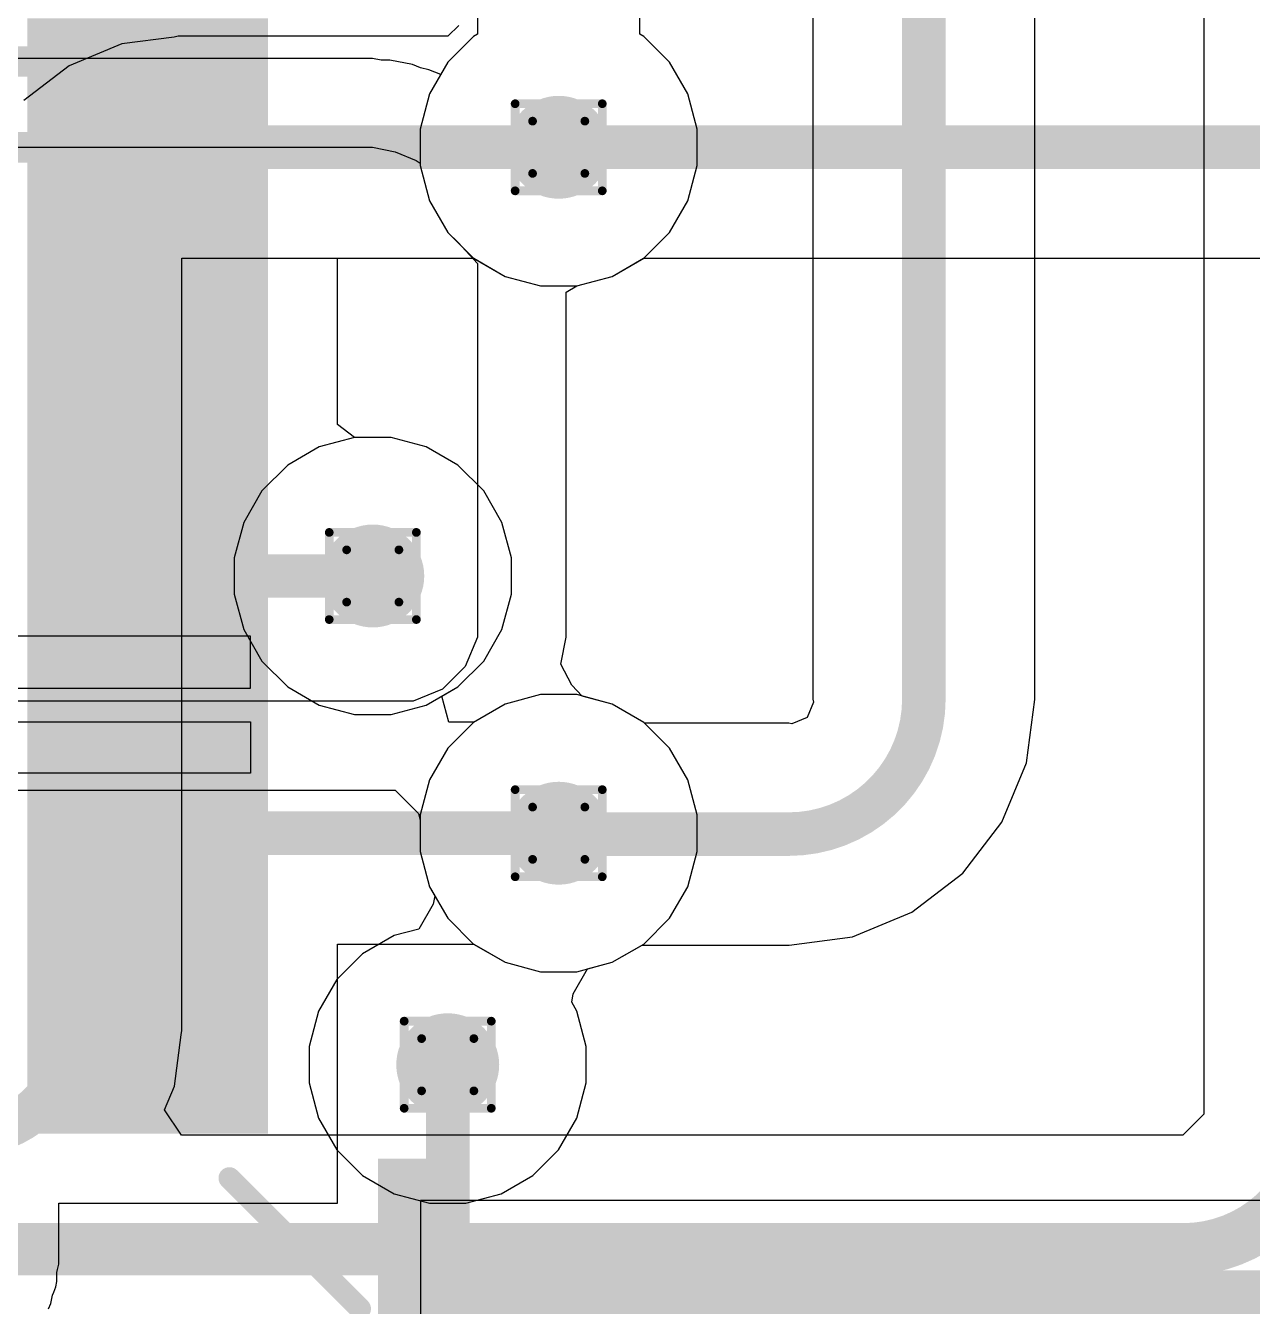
# Model space of a CAD drawing. Header units: inches. Extents: x -5 to 230, y -4 to 159.
# Drawn here: x 22.05 to 29.21, y 28.49 to 35.96 of the extents above; entities that cross this region are included whole.
import ezdxf

# ---------------------------------------------------------------- set-up
doc = ezdxf.new("R2010")
doc.units = ezdxf.units.IN
for name, color, linetype in [('Bottom Layer', 5, 'Continuous'), ('Drill Drawing', 1, 'Continuous'), ('Layer 1', 16, 'Continuous'), ('Layer 2', 76, 'Continuous'), ('Top Layer', 1, 'Continuous'), ('Top Overlay', 2, 'Continuous'), ('Top Paste', 8, 'Continuous'), ('Top Solder', 216, 'Continuous'), ('Via Holes', 16, 'Continuous')]:
    doc.layers.add(name, color=color, linetype=linetype)

# ---------------------------------------------------------------- blocks, each defined once
blk = doc.blocks.new('LQFP_100_71')
at = {"layer": 'Top Layer'}
for points in [[(-8.35, 0.15), (-7.15, 0.15), (-7.15, -0.15), (-8.35, -0.15)], [(-8.35, -0.35), (-7.15, -0.35), (-7.15, -0.65), (-8.35, -0.65)], [(-8.35, -0.85), (-7.15, -0.85), (-7.15, -1.15), (-8.35, -1.15)], [(-8.35, -1.35), (-7.15, -1.35), (-7.15, -1.65), (-8.35, -1.65)], [(-8.35, -1.85), (-7.15, -1.85), (-7.15, -2.15), (-8.35, -2.15)], [(-8.35, -2.35), (-7.15, -2.35), (-7.15, -2.65), (-8.35, -2.65)], [(-8.35, -2.85), (-7.15, -2.85), (-7.15, -3.15), (-8.35, -3.15)], [(-8.35, -3.35), (-7.15, -3.35), (-7.15, -3.65), (-8.35, -3.65)], [(-8.35, -3.85), (-7.15, -3.85), (-7.15, -4.15), (-8.35, -4.15)], [(-8.35, -4.35), (-7.15, -4.35), (-7.15, -4.65), (-8.35, -4.65)], [(-8.35, -4.85), (-7.15, -4.85), (-7.15, -5.15), (-8.35, -5.15)], [(-8.35, -5.35), (-7.15, -5.35), (-7.15, -5.65), (-8.35, -5.65)], [(-8.35, -5.85), (-7.15, -5.85), (-7.15, -6.15), (-8.35, -6.15)], [(-5.85, -7.15), (-5.85, -8.35), (-6.15, -8.35), (-6.15, -7.15)], [(-5.35, -7.15), (-5.35, -8.35), (-5.65, -8.35), (-5.65, -7.15)], [(-4.85, -7.15), (-4.85, -8.35), (-5.15, -8.35), (-5.15, -7.15)], [(-4.35, -7.15), (-4.35, -8.35), (-4.65, -8.35), (-4.65, -7.15)], [(-3.85, -7.15), (-3.85, -8.35), (-4.15, -8.35), (-4.15, -7.15)], [(-3.35, -7.15), (-3.35, -8.35), (-3.65, -8.35), (-3.65, -7.15)], [(-2.85, -7.15), (-2.85, -8.35), (-3.15, -8.35), (-3.15, -7.15)], [(-2.35, -7.15), (-2.35, -8.35), (-2.65, -8.35), (-2.65, -7.15)], [(-1.85, -7.15), (-1.85, -8.35), (-2.15, -8.35), (-2.15, -7.15)], [(-1.35, -7.15), (-1.35, -8.35), (-1.65, -8.35), (-1.65, -7.15)]]:
    blk.add_hatch(color=1, dxfattribs=at).paths.add_polyline_path(points)
at = {"layer": 'Top Paste'}
for points in [[(-8.35, 0.15), (-7.15, 0.15), (-7.15, -0.15), (-8.35, -0.15)], [(-8.35, -0.35), (-7.15, -0.35), (-7.15, -0.65), (-8.35, -0.65)], [(-8.35, -0.85), (-7.15, -0.85), (-7.15, -1.15), (-8.35, -1.15)], [(-8.35, -1.35), (-7.15, -1.35), (-7.15, -1.65), (-8.35, -1.65)], [(-8.35, -1.85), (-7.15, -1.85), (-7.15, -2.15), (-8.35, -2.15)], [(-8.35, -2.35), (-7.15, -2.35), (-7.15, -2.65), (-8.35, -2.65)], [(-8.35, -2.85), (-7.15, -2.85), (-7.15, -3.15), (-8.35, -3.15)], [(-8.35, -3.35), (-7.15, -3.35), (-7.15, -3.65), (-8.35, -3.65)], [(-8.35, -3.85), (-7.15, -3.85), (-7.15, -4.15), (-8.35, -4.15)], [(-8.35, -4.35), (-7.15, -4.35), (-7.15, -4.65), (-8.35, -4.65)], [(-8.35, -4.85), (-7.15, -4.85), (-7.15, -5.15), (-8.35, -5.15)], [(-8.35, -5.35), (-7.15, -5.35), (-7.15, -5.65), (-8.35, -5.65)], [(-8.35, -5.85), (-7.15, -5.85), (-7.15, -6.15), (-8.35, -6.15)], [(-5.85, -7.15), (-5.85, -8.35), (-6.15, -8.35), (-6.15, -7.15)], [(-5.35, -7.15), (-5.35, -8.35), (-5.65, -8.35), (-5.65, -7.15)], [(-4.85, -7.15), (-4.85, -8.35), (-5.15, -8.35), (-5.15, -7.15)], [(-4.35, -7.15), (-4.35, -8.35), (-4.65, -8.35), (-4.65, -7.15)], [(-3.85, -7.15), (-3.85, -8.35), (-4.15, -8.35), (-4.15, -7.15)], [(-3.35, -7.15), (-3.35, -8.35), (-3.65, -8.35), (-3.65, -7.15)], [(-2.85, -7.15), (-2.85, -8.35), (-3.15, -8.35), (-3.15, -7.15)], [(-2.35, -7.15), (-2.35, -8.35), (-2.65, -8.35), (-2.65, -7.15)], [(-1.85, -7.15), (-1.85, -8.35), (-2.15, -8.35), (-2.15, -7.15)], [(-1.35, -7.15), (-1.35, -8.35), (-1.65, -8.35), (-1.65, -7.15)]]:
    blk.add_hatch(color=8, dxfattribs=at).paths.add_polyline_path(points)
at = {"layer": 'Top Solder'}
for points in [[(-8.4516, 0.2516), (-7.0484, 0.2516), (-7.0484, -0.2516), (-8.4516, -0.2516)], [(-8.4516, -0.2484), (-7.0484, -0.2484), (-7.0484, -0.7516), (-8.4516, -0.7516)], [(-8.4516, -0.7484), (-7.0484, -0.7484), (-7.0484, -1.2516), (-8.4516, -1.2516)], [(-8.4516, -1.2484), (-7.0484, -1.2484), (-7.0484, -1.7516), (-8.4516, -1.7516)], [(-8.4516, -1.7484), (-7.0484, -1.7484), (-7.0484, -2.2516), (-8.4516, -2.2516)], [(-8.4516, -2.2484), (-7.0484, -2.2484), (-7.0484, -2.7516), (-8.4516, -2.7516)], [(-8.4516, -2.7484), (-7.0484, -2.7484), (-7.0484, -3.2516), (-8.4516, -3.2516)], [(-8.4516, -3.2484), (-7.0484, -3.2484), (-7.0484, -3.7516), (-8.4516, -3.7516)], [(-8.4516, -3.7484), (-7.0484, -3.7484), (-7.0484, -4.2516), (-8.4516, -4.2516)], [(-8.4516, -4.2484), (-7.0484, -4.2484), (-7.0484, -4.7516), (-8.4516, -4.7516)], [(-8.4516, -4.7484), (-7.0484, -4.7484), (-7.0484, -5.2516), (-8.4516, -5.2516)], [(-8.4516, -5.2484), (-7.0484, -5.2484), (-7.0484, -5.7516), (-8.4516, -5.7516)], [(-8.4516, -5.7484), (-7.0484, -5.7484), (-7.0484, -6.2516), (-8.4516, -6.2516)], [(-5.7484, -7.0484), (-5.7484, -8.4516), (-6.2516, -8.4516), (-6.2516, -7.0484)], [(-5.2484, -7.0484), (-5.2484, -8.4516), (-5.7516, -8.4516), (-5.7516, -7.0484)], [(-4.7484, -7.0484), (-4.7484, -8.4516), (-5.2516, -8.4516), (-5.2516, -7.0484)], [(-4.2484, -7.0484), (-4.2484, -8.4516), (-4.7516, -8.4516), (-4.7516, -7.0484)], [(-3.7484, -7.0484), (-3.7484, -8.4516), (-4.2516, -8.4516), (-4.2516, -7.0484)], [(-3.2484, -7.0484), (-3.2484, -8.4516), (-3.7516, -8.4516), (-3.7516, -7.0484)], [(-2.7484, -7.0484), (-2.7484, -8.4516), (-3.2516, -8.4516), (-3.2516, -7.0484)], [(-2.2484, -7.0484), (-2.2484, -8.4516), (-2.7516, -8.4516), (-2.7516, -7.0484)], [(-1.7484, -7.0484), (-1.7484, -8.4516), (-2.2516, -8.4516), (-2.2516, -7.0484)], [(-1.2484, -7.0484), (-1.2484, -8.4516), (-1.7516, -8.4516), (-1.7516, -7.0484)]]:
    blk.add_hatch(color=216, dxfattribs=at).paths.add_polyline_path(points)
at = {"layer": 'Top Overlay'}
blk.add_lwpolyline([(-7.273, -6.511, 0.127, 0.127, 0), (-6.511, -7.273, 0.127, 0.127, 0)], format="xyseb", dxfattribs=at)
for points in [[(-7.3048, -6.511, 0.0635, 0.0635, 1), (-7.2413, -6.511, 0.0635, 0.0635, 1)], [(-6.5428, -7.273, 0.0635, 0.0635, 1), (-6.4793, -7.273, 0.0635, 0.0635, 1)]]:
    blk.add_lwpolyline(points, format="xyseb", close=True, dxfattribs=at)

msp = doc.modelspace()

# ---------------------------------------------------------------- hatches: boundary and pattern name
at = {"layer": 'Bottom Layer'}
h = msp.add_hatch(color=5, dxfattribs=at)
edge = h.paths.add_edge_path()
edge.add_arc((25.1632, 35.2472), 0.3, 0, 360)
h = msp.add_hatch(color=5, dxfattribs=at)
edge = h.paths.add_edge_path()
edge.add_arc((24.0792, 32.7472), 0.3, 0, 360)
h = msp.add_hatch(color=5, dxfattribs=at)
edge = h.paths.add_edge_path()
edge.add_arc((25.1632, 31.2472), 0.3, 0, 360)
h = msp.add_hatch(color=5, dxfattribs=at)
edge = h.paths.add_edge_path()
edge.add_arc((24.5161, 29.8972), 0.3, 0, 360)
at = {"layer": 'Layer 1'}
h = msp.add_hatch(color=16, dxfattribs=at)
edge = h.paths.add_edge_path()
edge.add_arc((25.1632, 35.2472), 0.3, 0, 360)
h = msp.add_hatch(color=16, dxfattribs=at)
edge = h.paths.add_edge_path()
edge.add_arc((24.0792, 32.7472), 0.3, 0, 360)
h = msp.add_hatch(color=16, dxfattribs=at)
edge = h.paths.add_edge_path()
edge.add_arc((25.1632, 31.2472), 0.3, 0, 360)
h = msp.add_hatch(color=16, dxfattribs=at)
edge = h.paths.add_edge_path()
edge.add_arc((24.5161, 29.8972), 0.3, 0, 360)
at = {"layer": 'Layer 2'}
h = msp.add_hatch(color=76, dxfattribs=at)
edge = h.paths.add_edge_path()
edge.add_arc((25.1632, 35.2472), 0.3, 0, 360)
h = msp.add_hatch(color=76, dxfattribs=at)
edge = h.paths.add_edge_path()
edge.add_arc((24.0792, 32.7472), 0.3, 0, 360)
h = msp.add_hatch(color=76, dxfattribs=at)
edge = h.paths.add_edge_path()
edge.add_arc((25.1632, 31.2472), 0.3, 0, 360)
h = msp.add_hatch(color=76, dxfattribs=at)
edge = h.paths.add_edge_path()
edge.add_arc((24.5161, 29.8972), 0.3, 0, 360)
at = {"layer": 'Top Layer'}
h = msp.add_hatch(color=1, dxfattribs=at)
edge = h.paths.add_edge_path()
edge.add_arc((25.1632, 35.2472), 0.3, 0, 360)
h = msp.add_hatch(color=1, dxfattribs=at)
edge = h.paths.add_edge_path()
edge.add_arc((24.0792, 32.7472), 0.3, 0, 360)
h = msp.add_hatch(color=1, dxfattribs=at)
edge = h.paths.add_edge_path()
edge.add_arc((25.1632, 31.2472), 0.3, 0, 360)
h = msp.add_hatch(color=1, dxfattribs=at)
edge = h.paths.add_edge_path()
edge.add_arc((24.5161, 29.8972), 0.3, 0, 360)
msp.add_hatch(color=1, dxfattribs=at).paths.add_polyline_path([(24.1094, 27.3972), (24.5388, 27.3972), (24.5388, 29.3497), (24.1094, 29.3497)])
at = {"layer": 'Via Holes'}
h = msp.add_hatch(color=7, dxfattribs=at)
edge = h.paths.add_edge_path()
edge.add_arc((25.1632, 35.2472), 0.15, 0, 360)
h = msp.add_hatch(color=7, dxfattribs=at)
edge = h.paths.add_edge_path()
edge.add_arc((24.0792, 32.7472), 0.15, 0, 360)
h = msp.add_hatch(color=7, dxfattribs=at)
edge = h.paths.add_edge_path()
edge.add_arc((25.1632, 31.2472), 0.15, 0, 360)
h = msp.add_hatch(color=7, dxfattribs=at)
edge = h.paths.add_edge_path()
edge.add_arc((24.5161, 29.8972), 0.15, 0, 360)

# ---------------------------------------------------------------- linework, layer by layer
at = {"layer": 'Bottom Layer'}
for p, q in [((26.6449, 54.9639), (26.6449, 32.0294)), ((27.9397, 32.0294), (27.9397, 45.7073)), ((28.9249, 38.4907), (28.9249, 29.6093)), ((25.6367, 35.9068), (25.6367, 36.1122)), ((24.5816, 35.9578), (24.5171, 35.8946)), ((22.615, 35.8498), (22.3086, 35.7228)), ((22.9205, 35.89), (22.615, 35.8498)), ((22.9439, 35.8946), (22.9205, 35.89)), ((24.5171, 35.8946), (22.9439, 35.8946)), ((25.6594, 35.8938), (25.6367, 35.9068)), ((25.8098, 35.7433), (25.6594, 35.8938)), ((22.3086, 35.7228), (22.0454, 35.5209)), ((25.9162, 35.5591), (25.8098, 35.7433)), ((25.9712, 35.3536), (25.9162, 35.5591)), ((25.9712, 35.1408), (25.9712, 35.3536)), ((25.9162, 34.9353), (25.9712, 35.1408)), ((25.8098, 34.7511), (25.9162, 34.9353)), ((25.6594, 34.6006), (25.8098, 34.7511)), ((22.9666, 30.0972), (22.9666, 34.5998)), ((22.9666, 34.5998), (24.6687, 34.5998)), ((24.6687, 34.5998), (24.8514, 34.4943)), ((25.4751, 34.4943), (25.6594, 34.6006)), ((24.8514, 34.4943), (25.0569, 34.4392)), ((25.0569, 34.4392), (25.2696, 34.4392)), ((25.2696, 34.4392), (25.4751, 34.4943)), ((23.9728, 33.5552), (23.7673, 33.5001)), ((24.1856, 33.5552), (23.9728, 33.5552)), ((24.3911, 33.5001), (24.1856, 33.5552)), ((23.7673, 33.5001), (23.5831, 33.3938)), ((24.5753, 33.3938), (24.3911, 33.5001)), ((23.5831, 33.3938), (23.4326, 33.2433)), ((24.7258, 33.2433), (24.5753, 33.3938)), ((23.4326, 33.2433), (23.3263, 33.0591)), ((24.8321, 33.0591), (24.7258, 33.2433)), ((23.3263, 33.0591), (23.2712, 32.8536)), ((24.8872, 32.8536), (24.8321, 33.0591)), ((23.2712, 32.8536), (23.2712, 32.6408)), ((24.8872, 32.6408), (24.8872, 32.8536)), ((23.2712, 32.6408), (23.3263, 32.4353)), ((24.8321, 32.4353), (24.8872, 32.6408)), ((23.3263, 32.4353), (23.4326, 32.2511)), ((24.7258, 32.2511), (24.8321, 32.4353)), ((23.4326, 32.2511), (23.5831, 32.1006)), ((24.5753, 32.1006), (24.7258, 32.2511)), ((23.5831, 32.1006), (23.7673, 31.9943)), ((24.3911, 31.9943), (24.5753, 32.1006)), ((25.0569, 32.0552), (24.8514, 32.0001)), ((25.2696, 32.0552), (25.0569, 32.0552)), ((25.4751, 32.0001), (25.2696, 32.0552)), ((23.7673, 31.9943), (23.9728, 31.9392)), ((24.1856, 31.9392), (24.3911, 31.9943)), ((24.8514, 32.0001), (24.6671, 31.8938)), ((25.6594, 31.8938), (25.4751, 32.0001)), ((26.6485, 32.011), (26.6118, 31.9225)), ((26.6449, 32.0294), (26.6485, 32.011)), ((27.8907, 31.6581), (27.9392, 32.0269)), ((27.9392, 32.0269), (27.9397, 32.0294)), ((23.9728, 31.9392), (24.1856, 31.9392)), ((24.6671, 31.8938), (24.5167, 31.7433)), ((25.6637, 31.8894), (25.6594, 31.8938)), ((26.6118, 31.9225), (26.5233, 31.8858)), ((26.5049, 31.8894), (25.6637, 31.8894)), ((26.5233, 31.8858), (26.5049, 31.8894)), ((24.5167, 31.7433), (24.4103, 31.5591)), ((27.7474, 31.3121), (27.8907, 31.6581)), ((24.4103, 31.5591), (24.3552, 31.3536)), ((24.3552, 31.3536), (24.3552, 31.1408)), ((27.5194, 31.0149), (27.7474, 31.3121)), ((24.3552, 31.1408), (24.4103, 30.9353)), ((27.2222, 30.7869), (27.5194, 31.0149)), ((24.4103, 30.9353), (24.5167, 30.7511)), ((26.8762, 30.6436), (27.2222, 30.7869)), ((24.5167, 30.7511), (24.6671, 30.6006)), ((26.5074, 30.5951), (26.8762, 30.6436)), ((24.6671, 30.6006), (24.8514, 30.4943)), ((25.4751, 30.4943), (25.6489, 30.5946)), ((25.6489, 30.5946), (26.5049, 30.5946)), ((26.5049, 30.5946), (26.5074, 30.5951)), ((24.8514, 30.4943), (25.0569, 30.4392)), ((25.2696, 30.4392), (25.4751, 30.4943)), ((25.0569, 30.4392), (25.2696, 30.4392)), ((22.9222, 29.7728), (22.9615, 30.0717)), ((22.9615, 30.0717), (22.9666, 30.0972)), ((22.8651, 29.635), (22.9222, 29.7728)), ((22.9639, 29.4872), (22.8651, 29.635)), ((28.9249, 29.6093), (28.8643, 29.5478)), ((28.8643, 29.5478), (28.8028, 29.4872)), ((28.8028, 29.4872), (22.9639, 29.4872))]:
    msp.add_line(p, q, dxfattribs=at)
for points in [[(27.2923, 32.0294, 0.254, 0.254, 0), (27.2923, 55.372, 0.254, 0.254, 0)], [(22.3192, 34.6225, 0.254, 0.254, -0.414214), (22.9439, 35.2472, 0.254, 0.254, 0)], [(22.9439, 35.2472, 0.254, 0.254, 0), (25.1632, 35.2472, 0.254, 0.254, 0)], [(22.3192, 30.0972, 0.254, 0.254, 0), (22.3192, 34.6225, 0.254, 0.254, 0)], [(27.2923, 32.0294, 0.254, 0.254, -0.414214), (26.5049, 31.242, 0.254, 0.254, 0)], [(25.1632, 31.2472, 0.254, 0.254, 0), (25.1684, 31.242, 0.254, 0.254, 0)], [(25.1684, 31.242, 0.254, 0.254, 0), (26.5049, 31.242, 0.254, 0.254, 0)], [(22.3192, 30.0972, 0.254, 0.254, -0.414214), (21.7114, 29.4894, 0.254, 0.254, 0)], [(30.1244, 29.6075, 0.3048, 0.3048, -0.414214), (28.8046, 28.2877, 0.3048, 0.3048, 0)], [(29.591, 29.6075, 0.3048, 0.3048, -0.414214), (28.8046, 28.8211, 0.3048, 0.3048, 0)], [(10.5489, 28.8211, 0.3048, 0.3048, 0), (28.8046, 28.8211, 0.3048, 0.3048, 0)]]:
    msp.add_lwpolyline(points, format="xyseb", dxfattribs=at)
for points in [[(22.8804, 35.2472, 0.127, 0.127, 1), (23.0074, 35.2472, 0.127, 0.127, 1)], [(22.8804, 35.2472, 0.127, 0.127, 1), (23.0074, 35.2472, 0.127, 0.127, 1)], [(25.0997, 35.2472, 0.127, 0.127, 1), (25.2267, 35.2472, 0.127, 0.127, 1)], [(22.2557, 34.6225, 0.127, 0.127, 1), (22.3827, 34.6225, 0.127, 0.127, 1)], [(22.2557, 34.6225, 0.127, 0.127, 1), (22.3827, 34.6225, 0.127, 0.127, 1)], [(27.2288, 32.0294, 0.127, 0.127, 1), (27.3558, 32.0294, 0.127, 0.127, 1)], [(27.2288, 32.0294, 0.127, 0.127, 1), (27.3558, 32.0294, 0.127, 0.127, 1)], [(25.0997, 31.2472, 0.127, 0.127, 1), (25.2267, 31.2472, 0.127, 0.127, 1)], [(25.1049, 31.242, 0.127, 0.127, 1), (25.2319, 31.242, 0.127, 0.127, 1)], [(25.1049, 31.242, 0.127, 0.127, 1), (25.2319, 31.242, 0.127, 0.127, 1)], [(26.4414, 31.242, 0.127, 0.127, 1), (26.5684, 31.242, 0.127, 0.127, 1)], [(26.4414, 31.242, 0.127, 0.127, 1), (26.5684, 31.242, 0.127, 0.127, 1)], [(22.2557, 30.0972, 0.127, 0.127, 1), (22.3827, 30.0972, 0.127, 0.127, 1)], [(22.2557, 30.0972, 0.127, 0.127, 1), (22.3827, 30.0972, 0.127, 0.127, 1)], [(28.7284, 28.8211, 0.1524, 0.1524, 1), (28.8808, 28.8211, 0.1524, 0.1524, 1)], [(28.7284, 28.8211, 0.1524, 0.1524, 1), (28.8808, 28.8211, 0.1524, 0.1524, 1)]]:
    msp.add_lwpolyline(points, format="xyseb", close=True, dxfattribs=at)
at = {"layer": 'Drill Drawing'}
for points in [[(24.9092, 35.5012, 0.0508, 0.0508, 0), (25.4172, 35.5012, 0.0508, 0.0508, 0)], [(24.9092, 34.9932, 0.0508, 0.0508, 0), (24.9092, 35.5012, 0.0508, 0.0508, 0)], [(25.4172, 34.9932, 0.0508, 0.0508, 0), (25.4172, 35.5012, 0.0508, 0.0508, 0)], [(25.0108, 35.3996, 0.0508, 0.0508, 0), (25.3156, 35.3996, 0.0508, 0.0508, 0)], [(25.0108, 35.0948, 0.0508, 0.0508, 0), (25.0108, 35.3996, 0.0508, 0.0508, 0)], [(25.3156, 35.0948, 0.0508, 0.0508, 0), (25.3156, 35.3996, 0.0508, 0.0508, 0)], [(25.0108, 35.0948, 0.0508, 0.0508, 0), (25.3156, 35.0948, 0.0508, 0.0508, 0)], [(24.9092, 34.9932, 0.0508, 0.0508, 0), (25.4172, 34.9932, 0.0508, 0.0508, 0)], [(23.8252, 33.0012, 0.0508, 0.0508, 0), (24.3332, 33.0012, 0.0508, 0.0508, 0)], [(23.8252, 32.4932, 0.0508, 0.0508, 0), (23.8252, 33.0012, 0.0508, 0.0508, 0)], [(24.3332, 32.4932, 0.0508, 0.0508, 0), (24.3332, 33.0012, 0.0508, 0.0508, 0)], [(23.9268, 32.8996, 0.0508, 0.0508, 0), (24.2316, 32.8996, 0.0508, 0.0508, 0)], [(23.9268, 32.5948, 0.0508, 0.0508, 0), (23.9268, 32.8996, 0.0508, 0.0508, 0)], [(24.2316, 32.5948, 0.0508, 0.0508, 0), (24.2316, 32.8996, 0.0508, 0.0508, 0)], [(23.9268, 32.5948, 0.0508, 0.0508, 0), (24.2316, 32.5948, 0.0508, 0.0508, 0)], [(23.8252, 32.4932, 0.0508, 0.0508, 0), (24.3332, 32.4932, 0.0508, 0.0508, 0)], [(24.9092, 31.5012, 0.0508, 0.0508, 0), (25.4172, 31.5012, 0.0508, 0.0508, 0)], [(24.9092, 30.9932, 0.0508, 0.0508, 0), (24.9092, 31.5012, 0.0508, 0.0508, 0)], [(25.4172, 30.9932, 0.0508, 0.0508, 0), (25.4172, 31.5012, 0.0508, 0.0508, 0)], [(25.0108, 31.3996, 0.0508, 0.0508, 0), (25.3156, 31.3996, 0.0508, 0.0508, 0)], [(25.0108, 31.0948, 0.0508, 0.0508, 0), (25.0108, 31.3996, 0.0508, 0.0508, 0)], [(25.3156, 31.0948, 0.0508, 0.0508, 0), (25.3156, 31.3996, 0.0508, 0.0508, 0)], [(25.0108, 31.0948, 0.0508, 0.0508, 0), (25.3156, 31.0948, 0.0508, 0.0508, 0)], [(24.9092, 30.9932, 0.0508, 0.0508, 0), (25.4172, 30.9932, 0.0508, 0.0508, 0)], [(24.2621, 30.1512, 0.0508, 0.0508, 0), (24.7701, 30.1512, 0.0508, 0.0508, 0)], [(24.2621, 29.6432, 0.0508, 0.0508, 0), (24.2621, 30.1512, 0.0508, 0.0508, 0)], [(24.7701, 29.6432, 0.0508, 0.0508, 0), (24.7701, 30.1512, 0.0508, 0.0508, 0)], [(24.3637, 30.0496, 0.0508, 0.0508, 0), (24.6685, 30.0496, 0.0508, 0.0508, 0)], [(24.3637, 29.7448, 0.0508, 0.0508, 0), (24.3637, 30.0496, 0.0508, 0.0508, 0)], [(24.6685, 29.7448, 0.0508, 0.0508, 0), (24.6685, 30.0496, 0.0508, 0.0508, 0)], [(24.3637, 29.7448, 0.0508, 0.0508, 0), (24.6685, 29.7448, 0.0508, 0.0508, 0)], [(24.2621, 29.6432, 0.0508, 0.0508, 0), (24.7701, 29.6432, 0.0508, 0.0508, 0)]]:
    msp.add_lwpolyline(points, format="xyseb", dxfattribs=at)
for points in [[(24.8965, 35.5012, 0.0254, 0.0254, 1), (24.9219, 35.5012, 0.0254, 0.0254, 1)], [(24.8965, 35.5012, 0.0254, 0.0254, 1), (24.9219, 35.5012, 0.0254, 0.0254, 1)], [(25.4045, 35.5012, 0.0254, 0.0254, 1), (25.4299, 35.5012, 0.0254, 0.0254, 1)], [(25.4045, 35.5012, 0.0254, 0.0254, 1), (25.4299, 35.5012, 0.0254, 0.0254, 1)], [(24.9981, 35.3996, 0.0254, 0.0254, 1), (25.0235, 35.3996, 0.0254, 0.0254, 1)], [(24.9981, 35.3996, 0.0254, 0.0254, 1), (25.0235, 35.3996, 0.0254, 0.0254, 1)], [(25.3029, 35.3996, 0.0254, 0.0254, 1), (25.3283, 35.3996, 0.0254, 0.0254, 1)], [(25.3029, 35.3996, 0.0254, 0.0254, 1), (25.3283, 35.3996, 0.0254, 0.0254, 1)], [(24.9981, 35.0948, 0.0254, 0.0254, 1), (25.0235, 35.0948, 0.0254, 0.0254, 1)], [(24.9981, 35.0948, 0.0254, 0.0254, 1), (25.0235, 35.0948, 0.0254, 0.0254, 1)], [(25.3029, 35.0948, 0.0254, 0.0254, 1), (25.3283, 35.0948, 0.0254, 0.0254, 1)], [(25.3029, 35.0948, 0.0254, 0.0254, 1), (25.3283, 35.0948, 0.0254, 0.0254, 1)], [(24.8965, 34.9932, 0.0254, 0.0254, 1), (24.9219, 34.9932, 0.0254, 0.0254, 1)], [(24.8965, 34.9932, 0.0254, 0.0254, 1), (24.9219, 34.9932, 0.0254, 0.0254, 1)], [(25.4045, 34.9932, 0.0254, 0.0254, 1), (25.4299, 34.9932, 0.0254, 0.0254, 1)], [(25.4045, 34.9932, 0.0254, 0.0254, 1), (25.4299, 34.9932, 0.0254, 0.0254, 1)], [(23.8125, 33.0012, 0.0254, 0.0254, 1), (23.8379, 33.0012, 0.0254, 0.0254, 1)], [(23.8125, 33.0012, 0.0254, 0.0254, 1), (23.8379, 33.0012, 0.0254, 0.0254, 1)], [(24.3205, 33.0012, 0.0254, 0.0254, 1), (24.3459, 33.0012, 0.0254, 0.0254, 1)], [(24.3205, 33.0012, 0.0254, 0.0254, 1), (24.3459, 33.0012, 0.0254, 0.0254, 1)], [(23.9141, 32.8996, 0.0254, 0.0254, 1), (23.9395, 32.8996, 0.0254, 0.0254, 1)], [(23.9141, 32.8996, 0.0254, 0.0254, 1), (23.9395, 32.8996, 0.0254, 0.0254, 1)], [(24.2189, 32.8996, 0.0254, 0.0254, 1), (24.2443, 32.8996, 0.0254, 0.0254, 1)], [(24.2189, 32.8996, 0.0254, 0.0254, 1), (24.2443, 32.8996, 0.0254, 0.0254, 1)], [(23.9141, 32.5948, 0.0254, 0.0254, 1), (23.9395, 32.5948, 0.0254, 0.0254, 1)], [(23.9141, 32.5948, 0.0254, 0.0254, 1), (23.9395, 32.5948, 0.0254, 0.0254, 1)], [(24.2189, 32.5948, 0.0254, 0.0254, 1), (24.2443, 32.5948, 0.0254, 0.0254, 1)], [(24.2189, 32.5948, 0.0254, 0.0254, 1), (24.2443, 32.5948, 0.0254, 0.0254, 1)], [(23.8125, 32.4932, 0.0254, 0.0254, 1), (23.8379, 32.4932, 0.0254, 0.0254, 1)], [(23.8125, 32.4932, 0.0254, 0.0254, 1), (23.8379, 32.4932, 0.0254, 0.0254, 1)], [(24.3205, 32.4932, 0.0254, 0.0254, 1), (24.3459, 32.4932, 0.0254, 0.0254, 1)], [(24.3205, 32.4932, 0.0254, 0.0254, 1), (24.3459, 32.4932, 0.0254, 0.0254, 1)], [(24.8965, 31.5012, 0.0254, 0.0254, 1), (24.9219, 31.5012, 0.0254, 0.0254, 1)], [(24.8965, 31.5012, 0.0254, 0.0254, 1), (24.9219, 31.5012, 0.0254, 0.0254, 1)], [(25.4045, 31.5012, 0.0254, 0.0254, 1), (25.4299, 31.5012, 0.0254, 0.0254, 1)], [(25.4045, 31.5012, 0.0254, 0.0254, 1), (25.4299, 31.5012, 0.0254, 0.0254, 1)], [(24.9981, 31.3996, 0.0254, 0.0254, 1), (25.0235, 31.3996, 0.0254, 0.0254, 1)], [(24.9981, 31.3996, 0.0254, 0.0254, 1), (25.0235, 31.3996, 0.0254, 0.0254, 1)], [(25.3029, 31.3996, 0.0254, 0.0254, 1), (25.3283, 31.3996, 0.0254, 0.0254, 1)], [(25.3029, 31.3996, 0.0254, 0.0254, 1), (25.3283, 31.3996, 0.0254, 0.0254, 1)], [(24.9981, 31.0948, 0.0254, 0.0254, 1), (25.0235, 31.0948, 0.0254, 0.0254, 1)], [(24.9981, 31.0948, 0.0254, 0.0254, 1), (25.0235, 31.0948, 0.0254, 0.0254, 1)], [(25.3029, 31.0948, 0.0254, 0.0254, 1), (25.3283, 31.0948, 0.0254, 0.0254, 1)], [(25.3029, 31.0948, 0.0254, 0.0254, 1), (25.3283, 31.0948, 0.0254, 0.0254, 1)], [(24.8965, 30.9932, 0.0254, 0.0254, 1), (24.9219, 30.9932, 0.0254, 0.0254, 1)], [(24.8965, 30.9932, 0.0254, 0.0254, 1), (24.9219, 30.9932, 0.0254, 0.0254, 1)], [(25.4045, 30.9932, 0.0254, 0.0254, 1), (25.4299, 30.9932, 0.0254, 0.0254, 1)], [(25.4045, 30.9932, 0.0254, 0.0254, 1), (25.4299, 30.9932, 0.0254, 0.0254, 1)], [(24.2494, 30.1512, 0.0254, 0.0254, 1), (24.2748, 30.1512, 0.0254, 0.0254, 1)], [(24.2494, 30.1512, 0.0254, 0.0254, 1), (24.2748, 30.1512, 0.0254, 0.0254, 1)], [(24.7574, 30.1512, 0.0254, 0.0254, 1), (24.7828, 30.1512, 0.0254, 0.0254, 1)], [(24.7574, 30.1512, 0.0254, 0.0254, 1), (24.7828, 30.1512, 0.0254, 0.0254, 1)], [(24.351, 30.0496, 0.0254, 0.0254, 1), (24.3764, 30.0496, 0.0254, 0.0254, 1)], [(24.351, 30.0496, 0.0254, 0.0254, 1), (24.3764, 30.0496, 0.0254, 0.0254, 1)], [(24.6558, 30.0496, 0.0254, 0.0254, 1), (24.6812, 30.0496, 0.0254, 0.0254, 1)], [(24.6558, 30.0496, 0.0254, 0.0254, 1), (24.6812, 30.0496, 0.0254, 0.0254, 1)], [(24.351, 29.7448, 0.0254, 0.0254, 1), (24.3764, 29.7448, 0.0254, 0.0254, 1)], [(24.351, 29.7448, 0.0254, 0.0254, 1), (24.3764, 29.7448, 0.0254, 0.0254, 1)], [(24.6558, 29.7448, 0.0254, 0.0254, 1), (24.6812, 29.7448, 0.0254, 0.0254, 1)], [(24.6558, 29.7448, 0.0254, 0.0254, 1), (24.6812, 29.7448, 0.0254, 0.0254, 1)], [(24.2494, 29.6432, 0.0254, 0.0254, 1), (24.2748, 29.6432, 0.0254, 0.0254, 1)], [(24.2494, 29.6432, 0.0254, 0.0254, 1), (24.2748, 29.6432, 0.0254, 0.0254, 1)], [(24.7574, 29.6432, 0.0254, 0.0254, 1), (24.7828, 29.6432, 0.0254, 0.0254, 1)], [(24.7574, 29.6432, 0.0254, 0.0254, 1), (24.7828, 29.6432, 0.0254, 0.0254, 1)]]:
    msp.add_lwpolyline(points, format="xyseb", close=True, dxfattribs=at)
at = {"layer": 'Layer 1'}
for p, q in [((24.6898, 36.1122), (24.6898, 35.9068)), ((25.6367, 35.9068), (25.6367, 36.1122)), ((24.6671, 35.8938), (24.5167, 35.7433)), ((24.6898, 35.9068), (24.6671, 35.8938)), ((25.6594, 35.8938), (25.6367, 35.9068)), ((25.8098, 35.7433), (25.6594, 35.8938)), ((24.011, 35.7651), (19.9091, 35.7651)), ((24.0777, 35.7651), (24.011, 35.7651)), ((24.1278, 35.7552), (24.0777, 35.7651)), ((24.1788, 35.7552), (24.1278, 35.7552)), ((24.3098, 35.7291), (24.1788, 35.7552)), ((24.3569, 35.7096), (24.3098, 35.7291)), ((24.4069, 35.6997), (24.3569, 35.7096)), ((24.5167, 35.7433), (24.4752, 35.6714)), ((25.9162, 35.5591), (25.8098, 35.7433)), ((24.4752, 35.6714), (24.4069, 35.6997)), ((25.9712, 35.3536), (25.9162, 35.5591)), ((25.9712, 35.1408), (25.9712, 35.3536)), ((19.9091, 35.2472), (24.011, 35.2472)), ((24.011, 35.2472), (24.0778, 35.2472)), ((24.0778, 35.2472), (24.2087, 35.2211)), ((24.2087, 35.2211), (24.3321, 35.17)), ((24.3321, 35.17), (24.3552, 35.1546)), ((24.3552, 35.1546), (24.3552, 35.1408)), ((24.3552, 35.1408), (24.4103, 34.9353)), ((25.9162, 34.9353), (25.9712, 35.1408)), ((24.4103, 34.9353), (24.5167, 34.7511)), ((25.8098, 34.7511), (25.9162, 34.9353)), ((24.5167, 34.7511), (24.5767, 34.6911)), ((25.6594, 34.6006), (25.8098, 34.7511)), ((24.5767, 34.6911), (24.6888, 34.5694)), ((25.4751, 34.4943), (25.6594, 34.6006)), ((24.6888, 34.5694), (24.6888, 34.4031)), ((25.2068, 34.4031), (25.2696, 34.4392)), ((25.2696, 34.4392), (25.4751, 34.4943)), ((24.6888, 34.4031), (24.6888, 32.3914)), ((25.2068, 32.3914), (25.2068, 34.4031)), ((24.6888, 32.3914), (24.6176, 32.2195)), ((25.1753, 32.233), (25.2068, 32.3914)), ((24.6176, 32.2195), (24.486, 32.0879)), ((25.2403, 32.1105), (25.1753, 32.233)), ((24.486, 32.0879), (24.3141, 32.0167)), ((25.2993, 32.0472), (25.2403, 32.1105)), ((25.4751, 32.0001), (25.2993, 32.0472)), ((24.3141, 32.0167), (17.6792, 32.0167)), ((25.6594, 31.8938), (25.4751, 32.0001)), ((25.8098, 31.7433), (25.6594, 31.8938)), ((25.9162, 31.5591), (25.8098, 31.7433)), ((25.9712, 31.3536), (25.9162, 31.5591)), ((17.8154, 31.4987), (24.2101, 31.4987)), ((24.2101, 31.4987), (24.3465, 31.3623)), ((24.3465, 31.3623), (24.3552, 31.3256)), ((24.3552, 31.3256), (24.3552, 31.1408)), ((25.9712, 31.1408), (25.9712, 31.3536)), ((24.3552, 31.1408), (24.4103, 30.9353)), ((25.9162, 30.9353), (25.9712, 31.1408)), ((24.4103, 30.9353), (24.5167, 30.7511)), ((25.8098, 30.7511), (25.9162, 30.9353)), ((24.5167, 30.7511), (24.6671, 30.6006)), ((25.6594, 30.6006), (25.8098, 30.7511)), ((24.6671, 30.6006), (24.8514, 30.4943)), ((25.4751, 30.4943), (25.6594, 30.6006)), ((24.8514, 30.4943), (25.0569, 30.4392)), ((25.2696, 30.4392), (25.4751, 30.4943)), ((25.0569, 30.4392), (25.2696, 30.4392))]:
    msp.add_line(p, q, dxfattribs=at)
at = {"layer": 'Layer 2'}
for p, q in [((24.6898, 36.1122), (24.6898, 35.9068)), ((25.6367, 35.9068), (25.6367, 36.1122)), ((24.6671, 35.8938), (24.5167, 35.7433)), ((24.6898, 35.9068), (24.6671, 35.8938)), ((25.6594, 35.8938), (25.6367, 35.9068)), ((25.8098, 35.7433), (25.6594, 35.8938)), ((24.5167, 35.7433), (24.4103, 35.5591)), ((25.9162, 35.5591), (25.8098, 35.7433)), ((24.4103, 35.5591), (24.3552, 35.3536)), ((25.9712, 35.3536), (25.9162, 35.5591)), ((24.3552, 35.3536), (24.3552, 35.1408)), ((25.9712, 35.1408), (25.9712, 35.3536)), ((24.3552, 35.1408), (24.4103, 34.9353)), ((25.9162, 34.9353), (25.9712, 35.1408)), ((24.4103, 34.9353), (24.5167, 34.7511)), ((25.8098, 34.7511), (25.9162, 34.9353)), ((24.5167, 34.7511), (24.6671, 34.6006)), ((25.6594, 34.6006), (25.8098, 34.7511)), ((24.6671, 34.6006), (24.8514, 34.4943)), ((25.4751, 34.4943), (25.6594, 34.6006)), ((24.8514, 34.4943), (25.0569, 34.4392)), ((25.0569, 34.4392), (25.2696, 34.4392)), ((25.2696, 34.4392), (25.4751, 34.4943)), ((23.9728, 33.5552), (23.7673, 33.5001)), ((24.1856, 33.5552), (23.9728, 33.5552)), ((24.3911, 33.5001), (24.1856, 33.5552)), ((23.7673, 33.5001), (23.5831, 33.3938)), ((24.5753, 33.3938), (24.3911, 33.5001)), ((23.5831, 33.3938), (23.4326, 33.2433)), ((24.7258, 33.2433), (24.5753, 33.3938)), ((23.4326, 33.2433), (23.3263, 33.0591)), ((24.8321, 33.0591), (24.7258, 33.2433)), ((23.3263, 33.0591), (23.2712, 32.8536)), ((24.8872, 32.8536), (24.8321, 33.0591)), ((23.2712, 32.8536), (23.2712, 32.6408)), ((24.8872, 32.6408), (24.8872, 32.8536)), ((23.2712, 32.6408), (23.3263, 32.4353)), ((24.8321, 32.4353), (24.8872, 32.6408)), ((23.3263, 32.4353), (23.4326, 32.2511)), ((24.7258, 32.2511), (24.8321, 32.4353)), ((23.4326, 32.2511), (23.5831, 32.1006)), ((24.5753, 32.1006), (24.7258, 32.2511)), ((23.5831, 32.1006), (23.7673, 31.9943)), ((24.3911, 31.9943), (24.5753, 32.1006)), ((25.0569, 32.0552), (24.8514, 32.0001)), ((25.2696, 32.0552), (25.0569, 32.0552)), ((25.4751, 32.0001), (25.2696, 32.0552)), ((23.7673, 31.9943), (23.9728, 31.9392)), ((24.1856, 31.9392), (24.3911, 31.9943)), ((24.8514, 32.0001), (24.6671, 31.8938)), ((25.6594, 31.8938), (25.4751, 32.0001)), ((23.9728, 31.9392), (24.1856, 31.9392)), ((24.6671, 31.8938), (24.5167, 31.7433)), ((25.8098, 31.7433), (25.6594, 31.8938)), ((24.5167, 31.7433), (24.4103, 31.5591)), ((25.9162, 31.5591), (25.8098, 31.7433)), ((24.4103, 31.5591), (24.3552, 31.3536)), ((25.9712, 31.3536), (25.9162, 31.5591)), ((24.3552, 31.3536), (24.3552, 31.1408)), ((25.9712, 31.1408), (25.9712, 31.3536)), ((24.3552, 31.1408), (24.4103, 30.9353)), ((25.9162, 30.9353), (25.9712, 31.1408)), ((24.4103, 30.9353), (24.4405, 30.883)), ((25.8098, 30.7511), (25.9162, 30.9353)), ((24.4405, 30.883), (24.4319, 30.8334)), ((24.4319, 30.8334), (24.3475, 30.6885)), ((25.6594, 30.6006), (25.8098, 30.7511)), ((24.2042, 30.6501), (24.0199, 30.5437)), ((24.3475, 30.6885), (24.2042, 30.6501)), ((25.4751, 30.4943), (25.6594, 30.6006)), ((24.0199, 30.5437), (23.8695, 30.3933)), ((25.3318, 30.4559), (25.4751, 30.4943)), ((25.2474, 30.311), (25.3318, 30.4559)), ((23.8695, 30.3933), (23.7631, 30.2091)), ((25.2388, 30.2614), (25.2474, 30.311)), ((25.269, 30.2091), (25.2388, 30.2614)), ((23.7631, 30.2091), (23.7081, 30.0036)), ((25.3241, 30.0036), (25.269, 30.2091)), ((23.7081, 30.0036), (23.7081, 29.7908)), ((25.3241, 29.7908), (25.3241, 30.0036)), ((23.7081, 29.7908), (23.7631, 29.5853)), ((25.269, 29.5853), (25.3241, 29.7908)), ((23.7631, 29.5853), (23.8695, 29.4011)), ((25.1626, 29.4011), (25.269, 29.5853)), ((23.8695, 29.4011), (24.0199, 29.2506)), ((25.0122, 29.2506), (25.1626, 29.4011)), ((24.0199, 29.2506), (24.2042, 29.1443)), ((24.8279, 29.1443), (25.0122, 29.2506)), ((24.2042, 29.1443), (24.4097, 29.0892)), ((24.6224, 29.0892), (24.8279, 29.1443)), ((24.4097, 29.0892), (24.6224, 29.0892))]:
    msp.add_line(p, q, dxfattribs=at)
at = {"layer": 'Top Layer'}
for p, q in [((23.8741, 33.631), (23.8741, 34.5998)), ((23.8741, 34.5998), (24.6687, 34.5998)), ((24.6687, 34.5998), (24.8514, 34.4943)), ((25.4751, 34.4943), (25.6578, 34.5998)), ((25.6578, 34.5998), (34.8724, 34.5998)), ((24.8514, 34.4943), (25.0569, 34.4392)), ((25.0569, 34.4392), (25.2696, 34.4392)), ((25.2696, 34.4392), (25.4751, 34.4943)), ((23.9728, 33.5552), (23.8741, 33.631)), ((24.1856, 33.5552), (23.9728, 33.5552)), ((24.3911, 33.5001), (24.1856, 33.5552)), ((24.5753, 33.3938), (24.3911, 33.5001)), ((24.7258, 33.2433), (24.5753, 33.3938)), ((24.8321, 33.0591), (24.7258, 33.2433)), ((24.8872, 32.8536), (24.8321, 33.0591)), ((24.8872, 32.6408), (24.8872, 32.8536)), ((24.8321, 32.4353), (24.8872, 32.6408)), ((24.7258, 32.2511), (24.8321, 32.4353)), ((23.3661, 32.3972), (21.64, 32.3972)), ((23.3661, 32.0938), (23.3661, 32.3972)), ((24.5753, 32.1006), (24.7258, 32.2511)), ((20.9111, 32.0938), (23.3661, 32.0938)), ((24.4825, 32.047), (24.5753, 32.1006)), ((24.5233, 31.8946), (24.4825, 32.047)), ((25.0569, 32.0552), (24.8514, 32.0001)), ((25.2696, 32.0552), (25.0569, 32.0552)), ((25.4751, 32.0001), (25.2696, 32.0552)), ((24.8514, 32.0001), (24.6687, 31.8946)), ((25.6594, 31.8938), (25.4751, 32.0001)), ((21.2868, 31.8972), (23.3661, 31.8972)), ((23.3661, 31.8972), (23.3661, 31.5972)), ((24.6687, 31.8946), (24.5233, 31.8946)), ((25.8098, 31.7433), (25.6594, 31.8938)), ((25.9162, 31.5591), (25.8098, 31.7433)), ((23.3661, 31.5972), (21.9298, 31.5972)), ((25.9712, 31.3536), (25.9162, 31.5591)), ((25.9712, 31.1408), (25.9712, 31.3536)), ((25.9162, 30.9353), (25.9712, 31.1408)), ((25.8098, 30.7511), (25.9162, 30.9353)), ((25.6594, 30.6006), (25.8098, 30.7511)), ((23.8741, 29.5892), (23.8741, 30.5998)), ((23.8741, 30.5998), (24.6687, 30.5998)), ((24.6687, 30.5998), (24.8514, 30.4943)), ((25.4751, 30.4943), (25.6594, 30.6006)), ((24.8514, 30.4943), (25.0569, 30.4392)), ((25.2696, 30.4392), (25.4751, 30.4943)), ((25.0569, 30.4392), (25.2696, 30.4392)), ((23.8741, 29.0892), (23.8741, 29.5892)), ((22.2477, 28.7349), (22.2477, 29.0892)), ((22.2477, 29.0892), (23.8741, 29.0892)), ((37.0283, 29.1052), (24.3581, 29.1052)), ((24.3581, 29.1052), (24.3581, 27.2845)), ((22.2378, 28.6849), (22.2413, 28.7025)), ((22.2378, 28.6339), (22.2378, 28.6849)), ((22.2413, 28.7025), (22.2477, 28.7349)), ((22.2413, 28.7025), (22.2413, 28.7025)), ((22.2313, 28.6015), (22.2378, 28.6339)), ((22.2018, 28.5043), (22.2118, 28.5543)), ((22.2118, 28.5543), (22.2186, 28.5708)), ((22.2186, 28.5708), (22.2313, 28.6015)), ((22.2186, 28.5708), (22.2186, 28.5708)), ((22.1892, 28.4737), (22.2018, 28.5043))]:
    msp.add_line(p, q, dxfattribs=at)
for points in [[(17.8262, 35.7472, 0.1778, 0.1778, 0), (22.7661, 35.7472, 0.1778, 0.1778, 0)], [(20.8672, 35.2472, 0.1778, 0.1778, 0), (22.7661, 35.2472, 0.1778, 0.1778, 0)], [(22.7661, 35.2472, 0.254, 0.254, 0), (25.1632, 35.2472, 0.254, 0.254, 0)], [(25.1632, 35.2472, 0.254, 0.254, 0), (35.367, 35.2472, 0.254, 0.254, 0)], [(22.7661, 32.7472, 0.254, 0.254, 0), (24.0792, 32.7472, 0.254, 0.254, 0)], [(22.7661, 31.2472, 0.254, 0.254, 0), (25.1632, 31.2472, 0.254, 0.254, 0)], [(24.5161, 27.9972, 0.254, 0.254, 0), (24.5161, 29.8972, 0.254, 0.254, 0)]]:
    msp.add_lwpolyline(points, format="xyseb", dxfattribs=at)
for points in [[(22.7216, 35.7472, 0.0889, 0.0889, 1), (22.8105, 35.7472, 0.0889, 0.0889, 1)], [(22.7026, 35.2472, 0.127, 0.127, 1), (22.8296, 35.2472, 0.127, 0.127, 1)], [(22.7216, 35.2472, 0.0889, 0.0889, 1), (22.8105, 35.2472, 0.0889, 0.0889, 1)], [(25.0997, 35.2472, 0.127, 0.127, 1), (25.2267, 35.2472, 0.127, 0.127, 1)], [(25.0997, 35.2472, 0.127, 0.127, 1), (25.2267, 35.2472, 0.127, 0.127, 1)], [(22.7026, 32.7472, 0.127, 0.127, 1), (22.8296, 32.7472, 0.127, 0.127, 1)], [(24.0157, 32.7472, 0.127, 0.127, 1), (24.1427, 32.7472, 0.127, 0.127, 1)], [(22.7026, 31.2472, 0.127, 0.127, 1), (22.8296, 31.2472, 0.127, 0.127, 1)], [(25.0997, 31.2472, 0.127, 0.127, 1), (25.2267, 31.2472, 0.127, 0.127, 1)], [(24.4526, 29.8972, 0.127, 0.127, 1), (24.5796, 29.8972, 0.127, 0.127, 1)]]:
    msp.add_lwpolyline(points, format="xyseb", close=True, dxfattribs=at)

# ---------------------------------------------------------------- block references
msp.add_blockref('LQFP_100_71', (30.5161, 35.7472))

doc.saveas('drawing.dxf')
